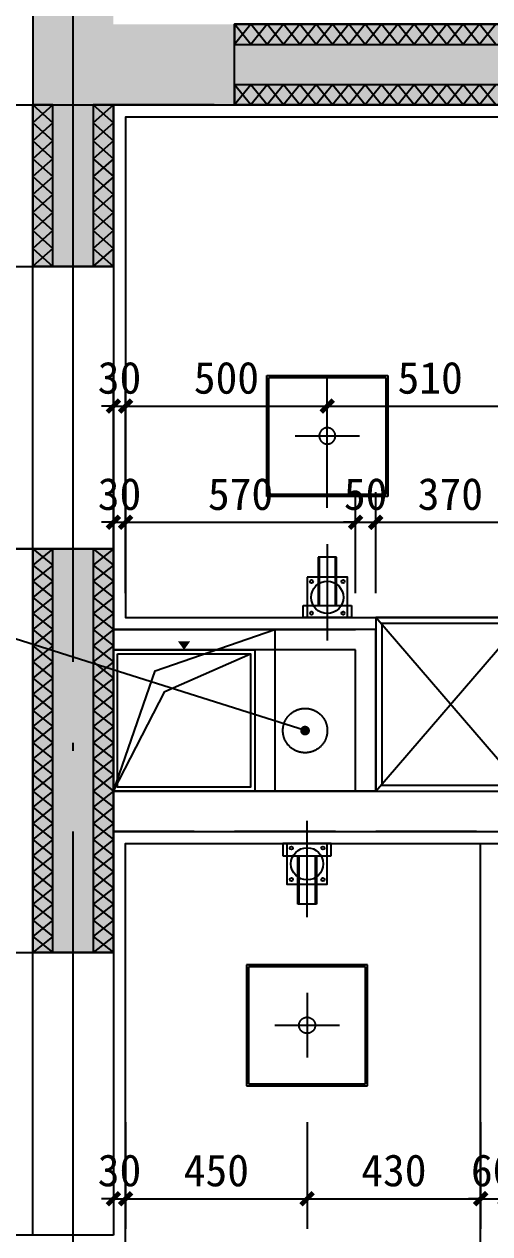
# Model space of a CAD drawing. Header units: millimetres. Extents: x -15 to 66915, y -15 to 18798.
# Drawn here: x 57304 to 58458, y 12466 to 15463 of the extents above; entities that cross this region are included whole.
import ezdxf
from ezdxf.xclip import XClip

# ---------------------------------------------------------------- set-up
doc = ezdxf.new("R2010")
doc.units = ezdxf.units.MM
doc.header["$LTSCALE"] = 1000
doc.header["$XCLIPFRAME"] = 2
for name, pattern in [('1#2#楼$0$DOTE', [2.42, 2, -0.2, 0.02, -0.2]), ('160-WC$0$DASH', [0.35, 0.25, -0.1]), ('160-墙体$0$给排水_排水-污水', [0]), ('DASH', [0.35, 0.25, -0.1])]:
    doc.linetypes.add(name, pattern=pattern)
doc.layers.get('Defpoints').update_dxf_attribs({"color": 4, "linetype": 'DASH'})
for name, color, linetype in [('1#2#楼$0$A-ANNO-DIMS', 3, 'Continuous'), ('1#2#楼$0$A-ANNO-DOTE', 10, '1#2#楼$0$DOTE'), ('1#2#楼$0$A-ANNO-IDEN', 3, 'Continuous'), ('160-WC$0$A-FLOR-SPCL', 225, 'Continuous'), ('160-WC$0$BS-STAIR', 225, 'Continuous'), ('160-WC$0$洁具', 225, 'Continuous'), ('160-墙体$0$A-COLU-CONC-HATC', 204, 'Continuous'), ('160-墙体$0$A-DOOR', 51, 'Continuous'), ('160-墙体$0$A-FLOR-UNDR', 177, 'Continuous'), ('160-墙体$0$A-FURN-MOVE', 47, 'Continuous'), ('160-墙体$0$A-WALL-BLOK', 131, 'Continuous'), ('160-墙体$0$A-WALL-CONC', 9, 'Continuous'), ('160-墙体$0$A-WALL-INSL', 241, 'Continuous'), ('160-墙体$0$A-WALL-STUD', 133, 'Continuous'), ('160-墙体$0$P_drainage-sanitary', 93, '160-墙体$0$给排水_排水-污水'), ('160-墙体-PC$0$A-ANNO-HATC-PATT', 8, 'Continuous')]:
    doc.layers.add(name, color=color, linetype=linetype)
doc.styles.add('1#2#楼$0$_TCH_DIM_T3', font='')
doc.styles.get('1#2#楼$0$_TCH_DIM_T3').set_extended_font_data('SimSun')
doc.dimstyles.new('1#2#楼$0$_TCH_ARCH&&30', dxfattribs={"dimtxt": 79.303797, "dimasz": 30, "dimexe": 75, "dimexo": 90, "dimgap": 30, "dimtad": 1, "dimdec": 0, "dimzin": 0, "dimdsep": 46, "dimtxsty": '1#2#楼$0$_TCH_DIM_T3', "dimblk": '1#2#楼$0$_ArchTick', "dimcen": 0.09, "dimclrt": 7, "dimazin": 2, "dimtfac": 1, "dimtdec": 0, "dimtix": 1, "dimtmove": 2, "dimatfit": 3, "dimfxl": 100, "dimtolj": 1, "dimtzin": 0, "dimarcsym": 0})

# ---------------------------------------------------------------- blocks, each defined once
blk = doc.blocks.new('160-墙体$0$AUDIT_I_230620153711-0')
at = {"layer": '160-墙体$0$A-FLOR-UNDR'}
blk.add_lwpolyline([(0, 400), (400, 400), (400, 0), (0, 0)], close=True, dxfattribs=at)
blk.add_lwpolyline([(0, 0), (103.1, 298.2), (400, 400)], dxfattribs=at)
at = {"layer": '160-墙体$0$A-FURN-MOVE'}
blk.add_lwpolyline([(175, 350, 0, 30, 0), (175, 370.8, 30, 30, 0)], format="xyseb", dxfattribs=at)
for points in [[(0, 350), (350, 350), (350, 0), (0, 0)], [(10, 340), (340, 340), (340, 10), (10, 10)]]:
    blk.add_lwpolyline(points, close=True, dxfattribs=at)
blk.add_lwpolyline([(0, 0), (127.1, 246.7), (340, 340)], dxfattribs=at)
blk = doc.blocks.new('160-墙体$0$$WINLIB2D$00000001')
at = {"color": 0}
for points in [[(-0.5, 0.5), (-0.5, -0.5)], [(-0.5, 0.5), (0.5, 0.5)], [(0.5, -0.5), (0.5, 0.5)], [(0.5, 0.1667), (-0.5, 0.1667)], [(0.5, -0.1667), (-0.5, -0.1667)], [(-0.5, -0.5), (0.5, -0.5)]]:
    blk.add_lwpolyline(points, dxfattribs=at)
blk = doc.blocks.new('160-墙体')
at = {"layer": '160-墙体$0$A-COLU-CONC-HATC'}
for points in [[(100, 10700), (-100, 10700), (-100, 8100), (33.3, 8100), (100, 8200)], [(33.3, 8100), (100, 8000), (2350, 8000), (2350, 8200), (100, 8200)], [(-100, 8100), (-100, 7600), (100, 7600), (100, 8000), (33.3, 8100)], [(-100, 6900), (-100, 5900), (100, 5900), (100, 6900)]]:
    blk.add_hatch(color=256, dxfattribs=at).paths.add_polyline_path(points)
at = {"layer": '160-墙体$0$A-WALL-BLOK'}
for p, q in [((100, 6300), (700, 6300)), ((100, 6300), (100, 6200)), ((700, 6300), (1120, 6300)), ((100, 6200), (700, 6200)), ((700, 6200), (1120, 6200))]:
    blk.add_line(p, q, dxfattribs=at)
at = {"layer": '160-墙体$0$A-WALL-CONC'}
for p, q in [((-100, 10700), (-100, 8100)), ((-100, 8100), (-100, 7600)), ((100, 7600), (100, 8000)), ((100, 8000), (2350, 8000)), ((-100, 7600), (100, 7600)), ((-100, 6900), (-100, 5900)), ((100, 6900), (-100, 6900)), ((100, 5900), (100, 6900)), ((-100, 5900), (100, 5900))]:
    blk.add_line(p, q, dxfattribs=at)
at = {"layer": '160-墙体$0$A-WALL-INSL'}
for p, q in [((-200, 7600), (-100, 7600)), ((-200, 6900), (-100, 6900)), ((-200, 5900), (-100, 5900))]:
    blk.add_line(p, q, dxfattribs=at)
at = {"layer": '160-墙体$0$A-WALL-STUD'}
for p, q in [((750, 6700), (100, 6700)), ((100, 6650), (100, 6700)), ((750, 6300), (750, 6700)), ((700, 6650), (100, 6650)), ((700, 6300), (700, 6650))]:
    blk.add_line(p, q, dxfattribs=at)
at = {"layer": '160-墙体$0$P_drainage-sanitary'}
blk.add_circle((575, 6450), 55, dxfattribs=at)
at = {"layer": '160-墙体$0$A-DOOR', "xscale": 700, "yscale": -300, "zscale": 300, "rotation": 270}
for p in [(-50, 7250), (-50, 5550)]:
    blk.add_blockref('160-墙体$0$$WINLIB2D$00000001', p, dxfattribs=at)
at = {"layer": '160-墙体$0$A-FURN-MOVE'}
blk.add_blockref('160-墙体$0$AUDIT_I_230620153711-0', (100, 6300), dxfattribs=at)
blk = doc.blocks.new('160-WC$0$fffterthfhfghfghrtth')
at = {"color": 0, "ltscale": 300}
blk.add_line((-182.2, 0), (56.6, 0), dxfattribs=at)
at = {"color": 0, "linetype": '160-WC$0$DASH', "ltscale": 300}
for points in [[(-300, 150), (-600, 150), (-600, -150), (-300, -150)], [(-305, 145), (-595, 145), (-595, -145), (-305, -145)], [(-30, 60), (-30, -60), (0, -60), (0, 60)], [(-30, 23), (-30, -23), (-150, -23), (-150, 23)], [(-150, -20), (-150, 20), (-30, 20), (-30, -20)]]:
    blk.add_lwpolyline(points, close=True, dxfattribs=at)
for points in [[(-450, 80), (-450, -80)], [(-370, 0), (-530, 0)]]:
    blk.add_lwpolyline(points, dxfattribs=at)
blk.add_circle((-450, 0), 20, dxfattribs=at)
blk = doc.blocks.new('160-WC$0$A$C446C3F73')
at = {"layer": '160-WC$0$A-FLOR-SPCL'}
blk.add_lwpolyline([(-50, -50), (50, -50), (50, 50), (-50, 50)], close=True, dxfattribs=at)
for centre, radius in [((-39.1, 39.1), 4), ((0, 0), 40), ((39.1, 39.1), 4), ((-39.1, -39.1), 4), ((39.1, -39.1), 4)]:
    blk.add_circle(centre, radius, dxfattribs=at)
blk = doc.blocks.new('160-WC')
at = {"layer": '160-WC$0$A-FLOR-SPCL'}
for points in [[(-2000, -100), (-1970, -100), (-1970, -30), (-30, -30), (-30, -1270), (-1100, -1270), (-1100, -1670), (-1970, -1670), (-1970, -1000), (-2000, -1000)], [(-1950, -3500), (-1950, -3470), (-30, -3470), (-30, -1830), (-3670, -1830), (-3670, -3470), (-2800, -3470), (-2800, -3500)]]:
    blk.add_lwpolyline(points, dxfattribs=at)
at = {"layer": '160-WC$0$BS-STAIR', "color": 8}
for p, q in [((-650, -1700), (-1020, -1270)), ((-1020, -1700), (-650, -1270))]:
    blk.add_line(p, q, dxfattribs=at)
for points in [[(-1020, -1270), (-650, -1270), (-650, -1700), (-1020, -1700)], [(-1005, -1285), (-665, -1285), (-665, -1685), (-1005, -1685)]]:
    blk.add_lwpolyline(points, close=True, dxfattribs=at)
at = {"layer": '160-WC$0$BS-STAIR'}
blk.add_lwpolyline([(-910, -3470), (-910, -1830)], dxfattribs=at)
at = {"layer": 'Defpoints'}
for points in [[(0, -1700), (-2000, -1700), (-2000, 0), (0, 0)], [(0, -1300), (-650, -1300), (-650, -1700), (0, -1700)], [(-3700, -1800), (0, -1800), (0, -3500), (-3700, -3500)]]:
    blk.add_lwpolyline(points, close=True, dxfattribs=at)
at = {"layer": '160-WC$0$A-FLOR-SPCL', "xscale": -1.000000000000001, "rotation": 90}
for p in [(-529.9, -1220), (-480, -1880.1)]:
    blk.add_blockref('160-WC$0$A$C446C3F73', p, dxfattribs=at)
at = {"layer": '160-WC$0$洁具', "extrusion": (0, 0, -1), "xscale": -0.9999999999999996, "zscale": -0.9999999999999996, "rotation": 89.9996984089175}
blk.add_blockref('160-WC$0$fffterthfhfghfghrtth', (530, -1270), dxfattribs=at)
at = {"layer": '160-WC$0$洁具', "extrusion": (0, 0, -1), "zscale": -1, "rotation": 90.00030159108243}
blk.add_blockref('160-WC$0$fffterthfhfghfghrtth', (480, -1830.1), dxfattribs=at)
blk = doc.blocks.new('160-墙体-PC$0$$LinePat$保温板1')
at = {"color": 0}
for p, q in [((0, 0), (16, -20)), ((0, -20), (16, 0))]:
    blk.add_line(p, q, dxfattribs=at)
blk = doc.blocks.new('160-墙体-PC')
at = {"layer": '160-墙体-PC$0$A-ANNO-HATC-PATT'}
for points in [[(2100, 8150), (2100, 8200), (400, 8200), (400, 8150)], [(400, 8000), (400, 8200), (2100, 8200), (2100, 8000)], [(2100, 8000), (2100, 8050), (400, 8050), (400, 8000)], [(-100.2, 7600), (-50.2, 7600), (-50, 8000), (-100, 8000)], [(-100, 8000), (100, 8000), (99.8, 7600), (-100.2, 7600)], [(49.8, 7600), (99.8, 7600), (100, 8000), (50, 8000)], [(-100, 5900), (-50, 5900), (-50, 6900), (-100, 6900)], [(-100, 6900), (100, 6900), (100, 5900), (-100, 5900)], [(50, 5900), (100, 5900), (100, 6900), (50, 6900)]]:
    blk.add_lwpolyline(points, close=True, dxfattribs=at)
at = {"layer": '160-墙体-PC$0$A-ANNO-HATC-PATT', "yscale": 2.5, "zscale": 2.5}
for p, xscale, rotation in [((440.5, 8149.8), 2.529762805991874, 180.0078790222367), ((481, 8149.8), 2.529762805991874, 180.0078790222367), ((521.4, 8149.8), 2.529762805991874, 180.0078790222367), ((561.9, 8149.8), 2.529762805991874, 180.0078790222367), ((602.4, 8149.8), 2.529762805991874, 180.0078790222367), ((642.9, 8149.8), 2.529762805991874, 180.0078790222367), ((683.3, 8149.8), 2.529762805991874, 180.0078790222367), ((723.8, 8149.8), 2.529762805991874, 180.0078790222367), ((764.3, 8149.8), 2.529762805991874, 180.0078790222367), ((804.8, 8149.8), 2.529762805991874, 180.0078790222367), ((845.2, 8149.8), 2.529762805991874, 180.0078790222367), ((885.7, 8149.8), 2.529762805991874, 180.0078790222367), ((926.2, 8149.8), 2.529762805991874, 180.0078790222367), ((966.7, 8149.8), 2.529762805991874, 180.0078790222367), ((1007.1, 8149.8), 2.529762805991874, 180.0078790222367), ((1047.6, 8149.8), 2.529762805991874, 180.0078790222367), ((440.5, 8000), 2.529762782061926, 180.000035277034), ((481, 8000), 2.529762782061926, 180.000035277034), ((521.4, 8000), 2.529762782061926, 180.000035277034), ((561.9, 8000), 2.529762782061926, 180.000035277034), ((602.4, 8000), 2.529762782061926, 180.000035277034), ((642.9, 8000), 2.529762782061926, 180.000035277034), ((683.3, 8000), 2.529762782061926, 180.000035277034), ((723.8, 8000), 2.529762782061926, 180.000035277034), ((764.3, 8000), 2.529762782061926, 180.000035277034), ((804.8, 8000), 2.529762782061926, 180.000035277034), ((845.2, 8000), 2.529762782061926, 180.000035277034), ((885.7, 8000), 2.529762782061926, 180.000035277034), ((926.2, 8000), 2.529762782061926, 180.000035277034), ((966.7, 8000), 2.529762782061926, 180.000035277034), ((1007.1, 8000), 2.529762782061926, 180.000035277034), ((1047.6, 8000), 2.529762782061926, 180.000035277034), ((-50, 8000), 2.777675549166356, 269.9658790844077), ((100, 8000), 2.777675549125936, 269.9658786783161), ((-50, 7955.6), 2.777675549166356, 269.9658790844077), ((100, 7955.6), 2.777675549125936, 269.9658786783161), ((-50.1, 7911.1), 2.777675549166356, 269.9658790844077), ((99.9, 7911.1), 2.777675549125936, 269.9658786783161), ((-50.1, 7866.7), 2.777675549166356, 269.9658790844077), ((99.9, 7866.7), 2.777675549125936, 269.9658786783161), ((-50.1, 7822.2), 2.777675549166356, 269.9658790844077), ((99.9, 7822.2), 2.777675549125936, 269.9658786783161), ((-50.1, 7777.8), 2.777675549166356, 269.9658790844077), ((99.9, 7777.8), 2.777675549125936, 269.9658786783161), ((-50.2, 7733.3), 2.777675549166356, 269.9658790844077), ((99.8, 7733.3), 2.777675549125936, 269.9658786783161), ((-50.2, 7688.9), 2.777675549166356, 269.9658790844077), ((99.8, 7688.9), 2.777675549125936, 269.9658786783161), ((-50.2, 7644.5), 2.777675549166356, 269.9658790844077), ((99.8, 7644.5), 2.777675549125936, 269.9658786783161), ((-50, 6900), 2.500012970085101, 269.9999843652712), ((100, 6900), 2.500012970066331, 269.9999842028416), ((-50, 6860), 2.500012970085101, 269.9999843652712), ((100, 6860), 2.500012970066331, 269.9999842028416), ((-50, 6820), 2.500012970085101, 269.9999843652712), ((100, 6820), 2.500012970066331, 269.9999842028416), ((-50, 6780), 2.500012970085101, 269.9999843652712), ((100, 6780), 2.500012970066331, 269.9999842028416), ((-50, 6740), 2.500012970085101, 269.9999843652712), ((100, 6740), 2.500012970066331, 269.9999842028416), ((-50, 6700), 2.500012970085101, 269.9999843652712), ((100, 6700), 2.500012970066331, 269.9999842028416), ((-50, 6660), 2.500012970085101, 269.9999843652712), ((100, 6660), 2.500012970066331, 269.9999842028416), ((-50, 6620), 2.500012970085101, 269.9999843652712), ((100, 6620), 2.500012970066331, 269.9999842028416), ((-50, 6580), 2.500012970085101, 269.9999843652712), ((100, 6580), 2.500012970066331, 269.9999842028416), ((-50, 6540), 2.500012970085101, 269.9999843652712), ((100, 6540), 2.500012970066331, 269.9999842028416), ((-50, 6500), 2.500012970085101, 269.9999843652712), ((100, 6500), 2.500012970066331, 269.9999842028416), ((-50, 6460), 2.500012970085101, 269.9999843652712), ((100, 6460), 2.500012970066331, 269.9999842028416), ((-50, 6420), 2.500012970085101, 269.9999843652712), ((100, 6420), 2.500012970066331, 269.9999842028416), ((-50, 6380), 2.500012970085101, 269.9999843652712), ((100, 6380), 2.500012970066331, 269.9999842028416), ((-50, 6340), 2.500012970085101, 269.9999843652712), ((100, 6340), 2.500012970066331, 269.9999842028416), ((-50, 6300), 2.500012970085101, 269.9999843652712), ((100, 6300), 2.500012970066331, 269.9999842028416), ((-50, 6260), 2.500012970085101, 269.9999843652712), ((100, 6260), 2.500012970066331, 269.9999842028416), ((-50, 6220), 2.500012970085101, 269.9999843652712), ((100, 6220), 2.500012970066331, 269.9999842028416), ((-50, 6180), 2.500012970085101, 269.9999843652712), ((100, 6180), 2.500012970066331, 269.9999842028416), ((-50, 6140), 2.500012970085101, 269.9999843652712), ((100, 6140), 2.500012970066331, 269.9999842028416), ((-50, 6100), 2.500012970085101, 269.9999843652712), ((100, 6100), 2.500012970066331, 269.9999842028416), ((-50, 6060), 2.500012970085101, 269.9999843652712), ((100, 6060), 2.500012970066331, 269.9999842028416), ((-50, 6020), 2.500012970085101, 269.9999843652712), ((100, 6020), 2.500012970066331, 269.9999842028416), ((-50, 5980), 2.500012970085101, 269.9999843652712), ((100, 5980), 2.500012970066331, 269.9999842028416), ((-50, 5940), 2.500012970085101, 269.9999843652712), ((100, 5940), 2.500012970066331, 269.9999842028416)]:
    blk.add_blockref('160-墙体-PC$0$$LinePat$保温板1', p, dxfattribs=dict(at, xscale=xscale, rotation=rotation))
blk = doc.blocks.new('1#2#楼$0$GTFBGF')
ref = blk.add_blockref('160-墙体-PC', (-9250, -11300))
XClip(ref).set_block_clipping_path([(13249.9999999997, 5350.000000002), (10449.9999999998, 5350.000000002), (10449.9999999998, 11800.000000002), (-900.0000000002, 11800.000000002), (-900.0000000002, -2099.999999998), (13249.9999999996, -2099.9999999981)])
ref = blk.add_blockref('160-墙体', (-9250, -11300))
XClip(ref).set_block_clipping_path([(13249.9999999999, 5349.9999999999), (10450, 5349.9999999999), (10450, 11800), (-900, 11800), (-900, -2100), (13249.9999999998, -2100.0000000002)])
at = {"xscale": -1}
blk.add_blockref('160-WC', (-9150, -3300), dxfattribs=at)
blk = doc.blocks.new('1#2#楼$0$_ArchTick')
at = {"color": 0, "linetype": 'ByBlock', "const_width": 0.4}
blk.add_lwpolyline([(-0.5, -0.5), (0.5, 0.5)], dxfattribs=at)
blk = doc.blocks.new('*D906')
at = {"layer": '1#2#楼$0$A-ANNO-DIMS', "color": 0, "lineweight": -2, "transparency": 16777216}
for p, q in [((57525.5, 14052.7), (57525.5, 14303.7)), ((57555.5, 14052.7), (57555.5, 14303.7)), ((57525.5, 14228.7), (57495.5, 14228.7)), ((57525.5, 14228.7), (57555.5, 14228.7)), ((57555.5, 14228.7), (57585.5, 14228.7))]:
    blk.add_line(p, q, dxfattribs=at)
at = {"layer": 'Defpoints', "color": 0, "transparency": 16777216}
for p in [(57555.5, 14228.7), (57525.5, 13962.7), (57555.5, 13962.7)]:
    blk.add_point(p, dxfattribs=at)
at = {"layer": '1#2#楼$0$A-ANNO-DIMS', "color": 0, "lineweight": -2, "transparency": 16777216, "xscale": 30, "yscale": 30, "zscale": 30}
blk.add_blockref('1#2#楼$0$_ArchTick', (57525.5, 14228.7), dxfattribs=at)
at = {"layer": '1#2#楼$0$A-ANNO-DIMS', "color": 0, "lineweight": -2, "transparency": 16777216, "xscale": 30, "yscale": 30, "zscale": 30, "rotation": 180}
blk.add_blockref('1#2#楼$0$_ArchTick', (57555.5, 14228.7), dxfattribs=at)
at = {"layer": '1#2#楼$0$A-ANNO-DIMS', "color": 7, "transparency": 16777216, "insert": (57540.5, 14298.3), "char_height": 79.3, "attachment_point": 5, "style": '1#2#楼$0$_TCH_DIM_T3'}
blk.add_mtext('\\A1;30', dxfattribs=at)
blk = doc.blocks.new('*D907')
at = {"layer": '1#2#楼$0$A-ANNO-DIMS', "color": 0, "lineweight": -2, "transparency": 16777216}
for p, q in [((57555.5, 14052.7), (57555.5, 14303.7)), ((58125.5, 14052.7), (58125.5, 14303.7)), ((57555.5, 14228.7), (58125.5, 14228.7))]:
    blk.add_line(p, q, dxfattribs=at)
at = {"layer": 'Defpoints', "color": 0, "transparency": 16777216}
for p in [(58125.5, 14228.7), (57555.5, 13962.7), (58125.5, 13962.7)]:
    blk.add_point(p, dxfattribs=at)
at = {"layer": '1#2#楼$0$A-ANNO-DIMS', "color": 0, "lineweight": -2, "transparency": 16777216, "xscale": 30, "yscale": 30, "zscale": 30, "rotation": 180}
blk.add_blockref('1#2#楼$0$_ArchTick', (57555.5, 14228.7), dxfattribs=at)
at = {"layer": '1#2#楼$0$A-ANNO-DIMS', "color": 0, "lineweight": -2, "transparency": 16777216, "xscale": 30, "yscale": 30, "zscale": 30}
blk.add_blockref('1#2#楼$0$_ArchTick', (58125.5, 14228.7), dxfattribs=at)
at = {"layer": '1#2#楼$0$A-ANNO-DIMS', "color": 7, "transparency": 16777216, "insert": (57840.5, 14298.3), "char_height": 79.3, "attachment_point": 5, "style": '1#2#楼$0$_TCH_DIM_T3'}
blk.add_mtext('\\A1;570', dxfattribs=at)
blk = doc.blocks.new('*D908')
at = {"layer": '1#2#楼$0$A-ANNO-DIMS', "color": 0, "lineweight": -2, "transparency": 16777216}
for p, q in [((58125.5, 14052.7), (58125.5, 14303.7)), ((58175.5, 14052.7), (58175.5, 14303.7)), ((58125.5, 14228.7), (58095.5, 14228.7)), ((58125.5, 14228.7), (58175.5, 14228.7)), ((58175.5, 14228.7), (58205.5, 14228.7))]:
    blk.add_line(p, q, dxfattribs=at)
at = {"layer": 'Defpoints', "color": 0, "transparency": 16777216}
for p in [(58175.5, 14228.7), (58125.5, 13962.7), (58175.5, 13962.7)]:
    blk.add_point(p, dxfattribs=at)
at = {"layer": '1#2#楼$0$A-ANNO-DIMS', "color": 0, "lineweight": -2, "transparency": 16777216, "xscale": 30, "yscale": 30, "zscale": 30}
blk.add_blockref('1#2#楼$0$_ArchTick', (58125.5, 14228.7), dxfattribs=at)
at = {"layer": '1#2#楼$0$A-ANNO-DIMS', "color": 0, "lineweight": -2, "transparency": 16777216, "xscale": 30, "yscale": 30, "zscale": 30, "rotation": 180}
blk.add_blockref('1#2#楼$0$_ArchTick', (58175.5, 14228.7), dxfattribs=at)
at = {"layer": '1#2#楼$0$A-ANNO-DIMS', "color": 7, "transparency": 16777216, "insert": (58150.5, 14298.3), "char_height": 79.3, "attachment_point": 5, "style": '1#2#楼$0$_TCH_DIM_T3'}
blk.add_mtext('\\A1;50', dxfattribs=at)
blk = doc.blocks.new('*D909')
at = {"layer": '1#2#楼$0$A-ANNO-DIMS', "color": 0, "lineweight": -2, "transparency": 16777216}
for p, q in [((58175.5, 14052.7), (58175.5, 14303.7)), ((58545.5, 14052.7), (58545.5, 14303.7)), ((58175.5, 14228.7), (58545.5, 14228.7))]:
    blk.add_line(p, q, dxfattribs=at)
at = {"layer": 'Defpoints', "color": 0, "transparency": 16777216}
for p in [(58545.5, 14228.7), (58175.5, 13962.7), (58545.5, 13962.7)]:
    blk.add_point(p, dxfattribs=at)
at = {"layer": '1#2#楼$0$A-ANNO-DIMS', "color": 0, "lineweight": -2, "transparency": 16777216, "xscale": 30, "yscale": 30, "zscale": 30, "rotation": 180}
blk.add_blockref('1#2#楼$0$_ArchTick', (58175.5, 14228.7), dxfattribs=at)
at = {"layer": '1#2#楼$0$A-ANNO-DIMS', "color": 0, "lineweight": -2, "transparency": 16777216, "xscale": 30, "yscale": 30, "zscale": 30}
blk.add_blockref('1#2#楼$0$_ArchTick', (58545.5, 14228.7), dxfattribs=at)
at = {"layer": '1#2#楼$0$A-ANNO-DIMS', "color": 7, "transparency": 16777216, "insert": (58360.5, 14298.3), "char_height": 79.3, "attachment_point": 5, "style": '1#2#楼$0$_TCH_DIM_T3'}
blk.add_mtext('\\A1;370', dxfattribs=at)
blk = doc.blocks.new('*D922')
at = {"layer": '1#2#楼$0$A-ANNO-DIMS', "color": 0, "lineweight": -2, "transparency": 16777216}
for p, q in [((58055.4, 14264.9), (58055.4, 14591.7)), ((58565.5, 14264.9), (58565.5, 14591.7)), ((58055.4, 14516.7), (58565.5, 14516.7))]:
    blk.add_line(p, q, dxfattribs=at)
at = {"layer": 'Defpoints', "color": 0, "transparency": 16777216}
for p in [(58565.5, 14516.7), (58055.4, 14174.9), (58565.5, 14174.9)]:
    blk.add_point(p, dxfattribs=at)
at = {"layer": '1#2#楼$0$A-ANNO-DIMS', "color": 0, "lineweight": -2, "transparency": 16777216, "xscale": 30, "yscale": 30, "zscale": 30, "rotation": 180}
blk.add_blockref('1#2#楼$0$_ArchTick', (58055.4, 14516.7), dxfattribs=at)
at = {"layer": '1#2#楼$0$A-ANNO-DIMS', "color": 0, "lineweight": -2, "transparency": 16777216, "xscale": 30, "yscale": 30, "zscale": 30}
blk.add_blockref('1#2#楼$0$_ArchTick', (58565.5, 14516.7), dxfattribs=at)
at = {"layer": '1#2#楼$0$A-ANNO-DIMS', "color": 7, "transparency": 16777216, "insert": (58310.5, 14586.3), "char_height": 79.3, "attachment_point": 5, "style": '1#2#楼$0$_TCH_DIM_T3'}
blk.add_mtext('\\A1;510', dxfattribs=at)
blk = doc.blocks.new('*D923')
at = {"layer": '1#2#楼$0$A-ANNO-DIMS', "color": 0, "lineweight": -2, "transparency": 16777216}
for p, q in [((57555.5, 14264.9), (57555.5, 14591.7)), ((58055.4, 14264.9), (58055.4, 14591.7)), ((57555.5, 14516.7), (58055.4, 14516.7))]:
    blk.add_line(p, q, dxfattribs=at)
at = {"layer": 'Defpoints', "color": 0, "transparency": 16777216}
for p in [(58055.4, 14516.7), (57555.5, 14174.9), (58055.4, 14174.9)]:
    blk.add_point(p, dxfattribs=at)
at = {"layer": '1#2#楼$0$A-ANNO-DIMS', "color": 0, "lineweight": -2, "transparency": 16777216, "xscale": 30, "yscale": 30, "zscale": 30, "rotation": 180}
blk.add_blockref('1#2#楼$0$_ArchTick', (57555.5, 14516.7), dxfattribs=at)
at = {"layer": '1#2#楼$0$A-ANNO-DIMS', "color": 0, "lineweight": -2, "transparency": 16777216, "xscale": 30, "yscale": 30, "zscale": 30}
blk.add_blockref('1#2#楼$0$_ArchTick', (58055.4, 14516.7), dxfattribs=at)
at = {"layer": '1#2#楼$0$A-ANNO-DIMS', "color": 7, "transparency": 16777216, "insert": (57805.5, 14586.3), "char_height": 79.3, "attachment_point": 5, "style": '1#2#楼$0$_TCH_DIM_T3'}
blk.add_mtext('\\A1;500', dxfattribs=at)
blk = doc.blocks.new('*D924')
at = {"layer": '1#2#楼$0$A-ANNO-DIMS', "color": 0, "lineweight": -2, "transparency": 16777216}
for p, q in [((57525.5, 14264.9), (57525.5, 14591.7)), ((57555.5, 14264.9), (57555.5, 14591.7)), ((57525.5, 14516.7), (57495.5, 14516.7)), ((57525.5, 14516.7), (57555.5, 14516.7)), ((57555.5, 14516.7), (57585.5, 14516.7))]:
    blk.add_line(p, q, dxfattribs=at)
at = {"layer": 'Defpoints', "color": 0, "transparency": 16777216}
for p in [(57555.5, 14516.7), (57525.5, 14174.9), (57555.5, 14174.9)]:
    blk.add_point(p, dxfattribs=at)
at = {"layer": '1#2#楼$0$A-ANNO-DIMS', "color": 0, "lineweight": -2, "transparency": 16777216, "xscale": 30, "yscale": 30, "zscale": 30}
blk.add_blockref('1#2#楼$0$_ArchTick', (57525.5, 14516.7), dxfattribs=at)
at = {"layer": '1#2#楼$0$A-ANNO-DIMS', "color": 0, "lineweight": -2, "transparency": 16777216, "xscale": 30, "yscale": 30, "zscale": 30, "rotation": 180}
blk.add_blockref('1#2#楼$0$_ArchTick', (57555.5, 14516.7), dxfattribs=at)
at = {"layer": '1#2#楼$0$A-ANNO-DIMS', "color": 7, "transparency": 16777216, "insert": (57540.5, 14586.3), "char_height": 79.3, "attachment_point": 5, "style": '1#2#楼$0$_TCH_DIM_T3'}
blk.add_mtext('\\A1;30', dxfattribs=at)
blk = doc.blocks.new('*D929')
at = {"layer": '1#2#楼$0$A-ANNO-DIMS', "color": 0, "lineweight": -2, "transparency": 16777216}
for p, q in [((57525.5, 12742.6), (57525.5, 12478)), ((57555.5, 12742.6), (57555.5, 12478)), ((57525.5, 12553), (57495.5, 12553)), ((57525.5, 12553), (57555.5, 12553)), ((57555.5, 12553), (57585.5, 12553))]:
    blk.add_line(p, q, dxfattribs=at)
at = {"layer": 'Defpoints', "color": 0, "transparency": 16777216}
for p in [(57525.5, 12832.6), (57555.5, 12832.6), (57555.5, 12553)]:
    blk.add_point(p, dxfattribs=at)
at = {"layer": '1#2#楼$0$A-ANNO-DIMS', "color": 0, "lineweight": -2, "transparency": 16777216, "xscale": 30, "yscale": 30, "zscale": 30}
blk.add_blockref('1#2#楼$0$_ArchTick', (57525.5, 12553), dxfattribs=at)
at = {"layer": '1#2#楼$0$A-ANNO-DIMS', "color": 0, "lineweight": -2, "transparency": 16777216, "xscale": 30, "yscale": 30, "zscale": 30, "rotation": 180}
blk.add_blockref('1#2#楼$0$_ArchTick', (57555.5, 12553), dxfattribs=at)
at = {"layer": '1#2#楼$0$A-ANNO-DIMS', "color": 7, "transparency": 16777216, "insert": (57540.5, 12622.7), "char_height": 79.3, "attachment_point": 5, "style": '1#2#楼$0$_TCH_DIM_T3'}
blk.add_mtext('\\A1;30', dxfattribs=at)
blk = doc.blocks.new('*D930')
at = {"layer": '1#2#楼$0$A-ANNO-DIMS', "color": 0, "lineweight": -2, "transparency": 16777216}
for p, q in [((57555.5, 12742.6), (57555.5, 12478)), ((58005.5, 12742.6), (58005.5, 12478)), ((57555.5, 12553), (58005.5, 12553))]:
    blk.add_line(p, q, dxfattribs=at)
at = {"layer": 'Defpoints', "color": 0, "transparency": 16777216}
for p in [(57555.5, 12832.6), (58005.5, 12832.6), (58005.5, 12553)]:
    blk.add_point(p, dxfattribs=at)
at = {"layer": '1#2#楼$0$A-ANNO-DIMS', "color": 0, "lineweight": -2, "transparency": 16777216, "xscale": 30, "yscale": 30, "zscale": 30, "rotation": 180}
blk.add_blockref('1#2#楼$0$_ArchTick', (57555.5, 12553), dxfattribs=at)
at = {"layer": '1#2#楼$0$A-ANNO-DIMS', "color": 0, "lineweight": -2, "transparency": 16777216, "xscale": 30, "yscale": 30, "zscale": 30}
blk.add_blockref('1#2#楼$0$_ArchTick', (58005.5, 12553), dxfattribs=at)
at = {"layer": '1#2#楼$0$A-ANNO-DIMS', "color": 7, "transparency": 16777216, "insert": (57780.5, 12622.7), "char_height": 79.3, "attachment_point": 5, "style": '1#2#楼$0$_TCH_DIM_T3'}
blk.add_mtext('\\A1;450', dxfattribs=at)
blk = doc.blocks.new('*D931')
at = {"layer": '1#2#楼$0$A-ANNO-DIMS', "color": 0, "lineweight": -2, "transparency": 16777216}
for p, q in [((58005.5, 12742.6), (58005.5, 12478)), ((58435.5, 12742.6), (58435.5, 12478)), ((58005.5, 12553), (58435.5, 12553))]:
    blk.add_line(p, q, dxfattribs=at)
at = {"layer": 'Defpoints', "color": 0, "transparency": 16777216}
for p in [(58005.5, 12832.6), (58435.5, 12832.6), (58435.5, 12553)]:
    blk.add_point(p, dxfattribs=at)
at = {"layer": '1#2#楼$0$A-ANNO-DIMS', "color": 0, "lineweight": -2, "transparency": 16777216, "xscale": 30, "yscale": 30, "zscale": 30, "rotation": 180}
blk.add_blockref('1#2#楼$0$_ArchTick', (58005.5, 12553), dxfattribs=at)
at = {"layer": '1#2#楼$0$A-ANNO-DIMS', "color": 0, "lineweight": -2, "transparency": 16777216, "xscale": 30, "yscale": 30, "zscale": 30}
blk.add_blockref('1#2#楼$0$_ArchTick', (58435.5, 12553), dxfattribs=at)
at = {"layer": '1#2#楼$0$A-ANNO-DIMS', "color": 7, "transparency": 16777216, "insert": (58220.5, 12622.7), "char_height": 79.3, "attachment_point": 5, "style": '1#2#楼$0$_TCH_DIM_T3'}
blk.add_mtext('\\A1;430', dxfattribs=at)
blk = doc.blocks.new('*D932')
at = {"layer": '1#2#楼$0$A-ANNO-DIMS', "color": 0, "lineweight": -2, "transparency": 16777216}
for p, q in [((58435.5, 12742.6), (58435.5, 12478)), ((58495.5, 12742.6), (58495.5, 12478)), ((58435.5, 12553), (58405.5, 12553)), ((58435.5, 12553), (58495.5, 12553)), ((58495.5, 12553), (58525.5, 12553))]:
    blk.add_line(p, q, dxfattribs=at)
at = {"layer": 'Defpoints', "color": 0, "transparency": 16777216}
for p in [(58435.5, 12832.6), (58495.5, 12832.6), (58495.5, 12553)]:
    blk.add_point(p, dxfattribs=at)
at = {"layer": '1#2#楼$0$A-ANNO-DIMS', "color": 0, "lineweight": -2, "transparency": 16777216, "xscale": 30, "yscale": 30, "zscale": 30}
blk.add_blockref('1#2#楼$0$_ArchTick', (58435.5, 12553), dxfattribs=at)
at = {"layer": '1#2#楼$0$A-ANNO-DIMS', "color": 0, "lineweight": -2, "transparency": 16777216, "xscale": 30, "yscale": 30, "zscale": 30, "rotation": 180}
blk.add_blockref('1#2#楼$0$_ArchTick', (58495.5, 12553), dxfattribs=at)
at = {"layer": '1#2#楼$0$A-ANNO-DIMS', "color": 7, "transparency": 16777216, "insert": (58465.5, 12622.7), "char_height": 79.3, "attachment_point": 5, "style": '1#2#楼$0$_TCH_DIM_T3'}
blk.add_mtext('\\A1;60', dxfattribs=at)
blk = doc.blocks.new('1#2#楼')
at = {"layer": '1#2#楼$0$A-ANNO-DOTE'}
for points in [[(57425.5, 11462.7), (57425.5, 15762.7)], [(56925.5, 15262.7), (61625.5, 15262.7)]]:
    blk.add_lwpolyline(points, dxfattribs=at)
at = {"layer": '1#2#楼$0$A-ANNO-IDEN'}
blk.add_line((58000.5, 13712.7), (57081.6, 14002.8), dxfattribs=at)
at = {"layer": '1#2#楼$0$A-ANNO-IDEN', "const_width": 12}
blk.add_lwpolyline([(58006.2, 13710.8, 1), (57994.7, 13714.5, 1)], format="xyb", close=True, dxfattribs=at)
ref = blk.add_blockref('1#2#楼$0$GTFBGF', (66675.5, 18562.7))
XClip(ref).set_block_clipping_path([(-9750, -7099.9945538033), (-5050.0000000017, -2799.9999999722)])
at = {"layer": '1#2#楼$0$A-ANNO-DIMS'}
for p1, p2, distance, picture, middle in [((57525.5, 14174.9), (57555.5, 14174.9), 341.8, '*D924', (57540.5, 14586.3)), ((57555.5, 14174.9), (58055.4, 14174.9), 341.8, '*D923', (57805.5, 14586.3)), ((58055.4, 14174.9), (58565.5, 14174.9), 341.8, '*D922', (58310.5, 14586.3)), ((57525.5, 13962.7), (57555.5, 13962.7), 266, '*D906', (57540.5, 14298.3)), ((57555.5, 13962.7), (58125.5, 13962.7), 266, '*D907', (57840.5, 14298.3)), ((58125.5, 13962.7), (58175.5, 13962.7), 266, '*D908', (58150.5, 14298.3)), ((58175.5, 13962.7), (58545.5, 13962.7), 266, '*D909', (58360.5, 14298.3)), ((57525.5, 12832.6), (57555.5, 12832.6), -279.5, '*D929', (57540.5, 12622.7)), ((57555.5, 12832.6), (58005.5, 12832.6), -279.5, '*D930', (57780.5, 12622.7)), ((58005.5, 12832.6), (58435.5, 12832.6), -279.5, '*D931', (58220.5, 12622.7)), ((58435.5, 12832.6), (58495.5, 12832.6), -279.5, '*D932', (58465.5, 12622.7))]:
    dim = blk.add_aligned_dim(p1=p1, p2=p2, distance=distance, dimstyle='1#2#楼$0$_TCH_ARCH&&30', dxfattribs=at)
    dim.commit()
    dim.dimension.update_dxf_attribs({"geometry": picture, "text_midpoint": middle})

msp = doc.modelspace()

# ---------------------------------------------------------------- block references
msp.add_blockref('1#2#楼', (0, 0))

doc.saveas('drawing.dxf')
